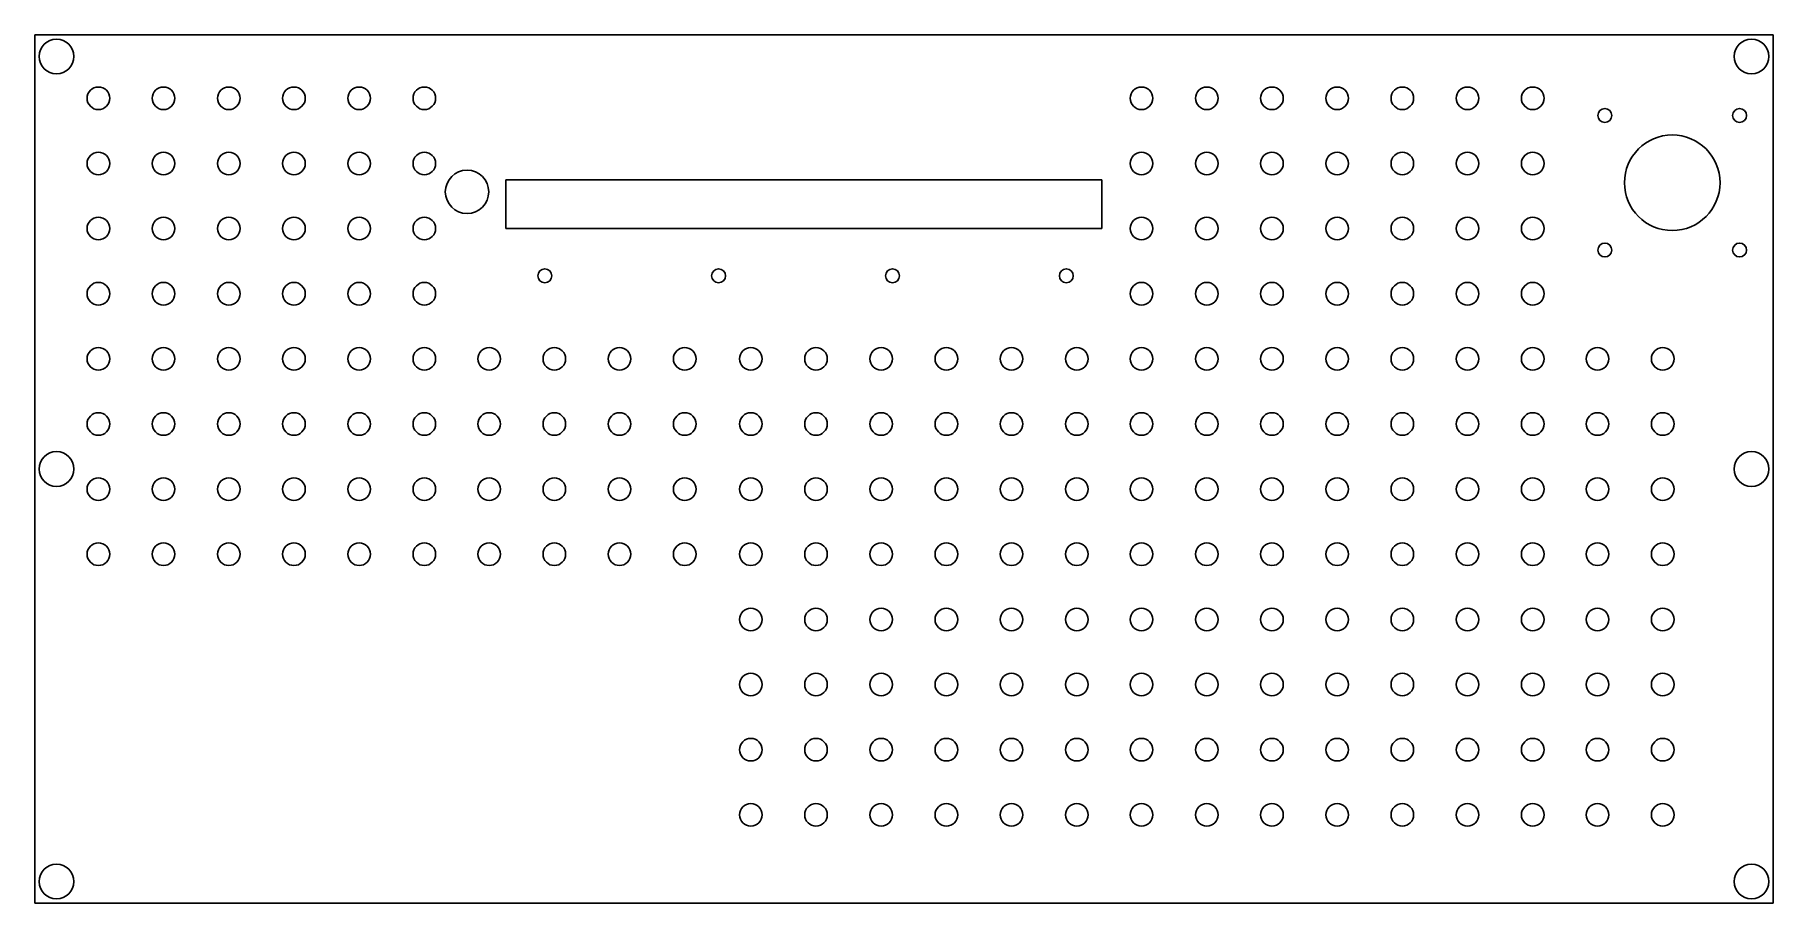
# Model space of a CAD drawing. Header units: millimetres. Extents: x 227 to 627, y -100 to 100.
import ezdxf

# ---------------------------------------------------------------- set-up
doc = ezdxf.new("R2010")
doc.units = ezdxf.units.MM
doc.layers.add('Shape2DView', color=7, linetype='CONTINUOUS')

msp = doc.modelspace()

# ---------------------------------------------------------------- linework, layer by layer
at = {"layer": 'Shape2DView'}
for p, q in [((227.2, -100), (227.2, 100)), ((227.2, 100), (627.2, 100)), ((627.2, 100), (627.2, -100)), ((335.578, 55.36), (335.578, 66.572)), ((335.578, 66.572), (472.741, 66.572)), ((472.741, 66.572), (472.741, 55.36)), ((472.741, 55.36), (335.578, 55.36)), ((627.2, -100), (227.2, -100))]:
    msp.add_line(p, q, dxfattribs=at)
for centre, radius in [((232.2, 95), 4), ((622.2, 95), 4), ((241.835, 85.365), 2.6), ((256.835, 85.365), 2.6), ((271.835, 85.365), 2.6), ((286.835, 85.365), 2.6), ((301.835, 85.365), 2.6), ((316.835, 85.365), 2.6), ((481.861, 85.365), 2.6), ((496.861, 85.365), 2.6), ((511.861, 85.365), 2.6), ((526.861, 85.365), 2.6), ((541.861, 85.365), 2.6), ((556.861, 85.365), 2.6), ((571.861, 85.365), 2.6), ((588.464, 81.421), 1.6), ((619.464, 81.421), 1.6), ((603.964, 65.921), 11), ((241.835, 70.365), 2.6), ((256.835, 70.365), 2.6), ((271.835, 70.365), 2.6), ((286.835, 70.365), 2.6), ((301.835, 70.365), 2.6), ((316.835, 70.365), 2.6), ((481.861, 70.365), 2.6), ((496.861, 70.365), 2.6), ((511.861, 70.365), 2.6), ((526.861, 70.365), 2.6), ((541.861, 70.365), 2.6), ((556.861, 70.365), 2.6), ((571.861, 70.365), 2.6), ((326.659, 63.82), 5), ((241.835, 55.365), 2.6), ((256.835, 55.365), 2.6), ((271.835, 55.365), 2.6), ((286.835, 55.365), 2.6), ((301.835, 55.365), 2.6), ((316.835, 55.365), 2.6), ((481.861, 55.365), 2.6), ((496.861, 55.365), 2.6), ((511.861, 55.365), 2.6), ((526.861, 55.365), 2.6), ((541.861, 55.365), 2.6), ((556.861, 55.365), 2.6), ((571.861, 55.365), 2.6), ((588.464, 50.421), 1.6), ((619.464, 50.421), 1.6), ((344.543, 44.498), 1.6), ((384.543, 44.498), 1.6), ((424.543, 44.498), 1.6), ((464.543, 44.498), 1.6), ((241.835, 40.365), 2.6), ((256.835, 40.365), 2.6), ((271.835, 40.365), 2.6), ((286.835, 40.365), 2.6), ((301.835, 40.365), 2.6), ((316.835, 40.365), 2.6), ((481.861, 40.365), 2.6), ((496.861, 40.365), 2.6), ((511.861, 40.365), 2.6), ((526.861, 40.365), 2.6), ((541.861, 40.365), 2.6), ((556.861, 40.365), 2.6), ((571.861, 40.365), 2.6), ((241.835, 25.365), 2.6), ((256.835, 25.365), 2.6), ((271.835, 25.365), 2.6), ((286.835, 25.365), 2.6), ((301.835, 25.365), 2.6), ((316.835, 25.365), 2.6), ((331.745, 25.365), 2.6), ((346.745, 25.365), 2.6), ((361.745, 25.365), 2.6), ((376.745, 25.365), 2.6), ((391.951, 25.365), 2.6), ((406.951, 25.365), 2.6), ((421.951, 25.365), 2.6), ((436.951, 25.365), 2.6), ((451.951, 25.365), 2.6), ((466.951, 25.365), 2.6), ((481.861, 25.365), 2.6), ((496.861, 25.365), 2.6), ((511.861, 25.365), 2.6), ((526.861, 25.365), 2.6), ((541.861, 25.365), 2.6), ((556.861, 25.365), 2.6), ((571.861, 25.365), 2.6), ((586.771, 25.365), 2.6), ((601.771, 25.365), 2.6), ((241.835, 10.365), 2.6), ((256.835, 10.365), 2.6), ((271.835, 10.365), 2.6), ((286.835, 10.365), 2.6), ((301.835, 10.365), 2.6), ((316.835, 10.365), 2.6), ((331.745, 10.365), 2.6), ((346.745, 10.365), 2.6), ((361.745, 10.365), 2.6), ((376.745, 10.365), 2.6), ((391.951, 10.365), 2.6), ((406.951, 10.365), 2.6), ((421.951, 10.365), 2.6), ((436.951, 10.365), 2.6), ((451.951, 10.365), 2.6), ((466.951, 10.365), 2.6), ((481.861, 10.365), 2.6), ((496.861, 10.365), 2.6), ((511.861, 10.365), 2.6), ((526.861, 10.365), 2.6), ((541.861, 10.365), 2.6), ((556.861, 10.365), 2.6), ((571.861, 10.365), 2.6), ((586.771, 10.365), 2.6), ((601.771, 10.365), 2.6), ((232.2, 0), 4), ((622.2, 0), 4), ((241.835, -4.635), 2.6), ((256.835, -4.635), 2.6), ((271.835, -4.635), 2.6), ((286.835, -4.635), 2.6), ((301.835, -4.635), 2.6), ((316.835, -4.635), 2.6), ((331.745, -4.635), 2.6), ((346.745, -4.635), 2.6), ((361.745, -4.635), 2.6), ((376.745, -4.635), 2.6), ((391.951, -4.635), 2.6), ((406.951, -4.635), 2.6), ((421.951, -4.635), 2.6), ((436.951, -4.635), 2.6), ((451.951, -4.635), 2.6), ((466.951, -4.635), 2.6), ((481.861, -4.635), 2.6), ((496.861, -4.635), 2.6), ((511.861, -4.635), 2.6), ((526.861, -4.635), 2.6), ((541.861, -4.635), 2.6), ((556.861, -4.635), 2.6), ((571.861, -4.635), 2.6), ((586.771, -4.635), 2.6), ((601.771, -4.635), 2.6), ((241.835, -19.635), 2.6), ((256.835, -19.635), 2.6), ((271.835, -19.635), 2.6), ((286.835, -19.635), 2.6), ((301.835, -19.635), 2.6), ((316.835, -19.635), 2.6), ((331.745, -19.635), 2.6), ((346.745, -19.635), 2.6), ((361.745, -19.635), 2.6), ((376.745, -19.635), 2.6), ((391.951, -19.635), 2.6), ((406.951, -19.635), 2.6), ((421.951, -19.635), 2.6), ((436.951, -19.635), 2.6), ((451.951, -19.635), 2.6), ((466.951, -19.635), 2.6), ((481.861, -19.635), 2.6), ((496.861, -19.635), 2.6), ((511.861, -19.635), 2.6), ((526.861, -19.635), 2.6), ((541.861, -19.635), 2.6), ((556.861, -19.635), 2.6), ((571.861, -19.635), 2.6), ((586.771, -19.635), 2.6), ((601.771, -19.635), 2.6), ((391.951, -34.635), 2.6), ((406.951, -34.635), 2.6), ((421.951, -34.635), 2.6), ((436.951, -34.635), 2.6), ((451.951, -34.635), 2.6), ((466.951, -34.635), 2.6), ((481.861, -34.635), 2.6), ((496.861, -34.635), 2.6), ((511.861, -34.635), 2.6), ((526.861, -34.635), 2.6), ((541.861, -34.635), 2.6), ((556.861, -34.635), 2.6), ((571.861, -34.635), 2.6), ((586.771, -34.635), 2.6), ((601.771, -34.635), 2.6), ((391.951, -49.635), 2.6), ((406.951, -49.635), 2.6), ((421.951, -49.635), 2.6), ((436.951, -49.635), 2.6), ((451.951, -49.635), 2.6), ((466.951, -49.635), 2.6), ((481.861, -49.635), 2.6), ((496.861, -49.635), 2.6), ((511.861, -49.635), 2.6), ((526.861, -49.635), 2.6), ((541.861, -49.635), 2.6), ((556.861, -49.635), 2.6), ((571.861, -49.635), 2.6), ((586.771, -49.635), 2.6), ((601.771, -49.635), 2.6), ((391.951, -64.635), 2.6), ((406.951, -64.635), 2.6), ((421.951, -64.635), 2.6), ((436.951, -64.635), 2.6), ((451.951, -64.635), 2.6), ((466.951, -64.635), 2.6), ((481.861, -64.635), 2.6), ((496.861, -64.635), 2.6), ((511.861, -64.635), 2.6), ((526.861, -64.635), 2.6), ((541.861, -64.635), 2.6), ((556.861, -64.635), 2.6), ((571.861, -64.635), 2.6), ((586.771, -64.635), 2.6), ((601.771, -64.635), 2.6), ((391.951, -79.635), 2.6), ((406.951, -79.635), 2.6), ((421.951, -79.635), 2.6), ((436.951, -79.635), 2.6), ((451.951, -79.635), 2.6), ((466.951, -79.635), 2.6), ((481.861, -79.635), 2.6), ((496.861, -79.635), 2.6), ((511.861, -79.635), 2.6), ((526.861, -79.635), 2.6), ((541.861, -79.635), 2.6), ((556.861, -79.635), 2.6), ((571.861, -79.635), 2.6), ((586.771, -79.635), 2.6), ((601.771, -79.635), 2.6), ((232.2, -95), 4), ((622.2, -95), 4)]:
    msp.add_circle(centre, radius, dxfattribs=at)

doc.saveas('drawing.dxf')
